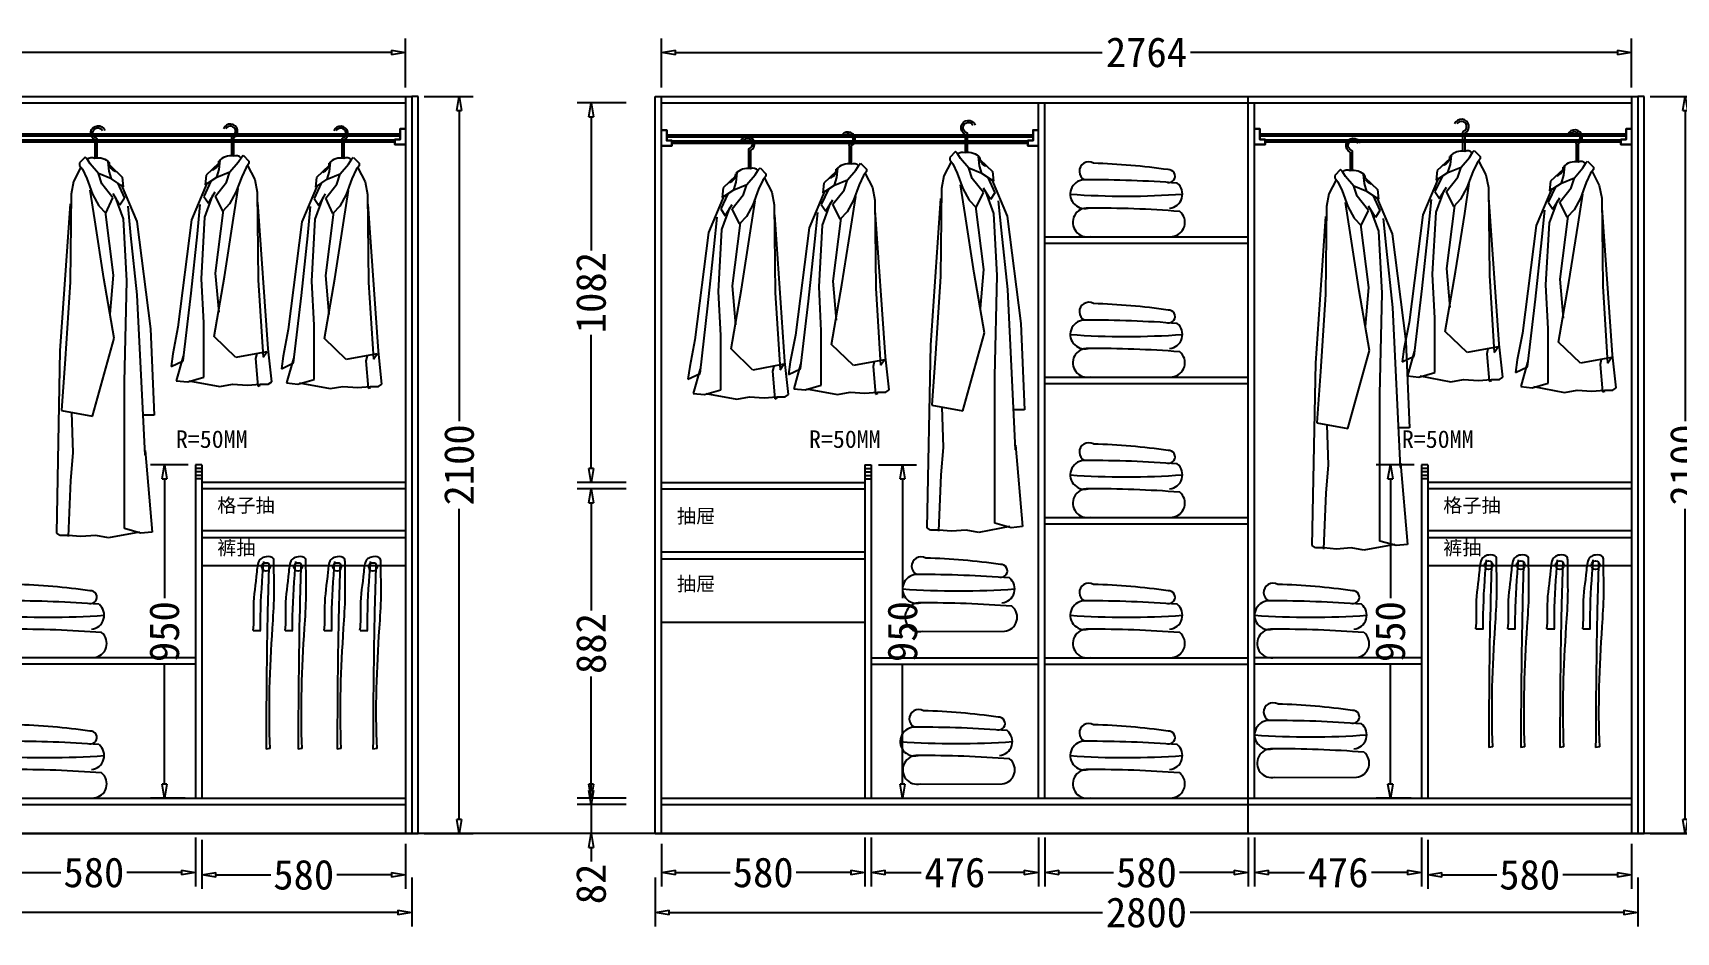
# Model space of a CAD drawing. Header units: millimetres. Extents: x 304407 to 361076, y -1262425 to -1203358.
# Drawn here: x 324807 to 329489, y -1249130 to -1246567 of the extents above; entities that cross this region are included whole.
import ezdxf

# ---------------------------------------------------------------- set-up
doc = ezdxf.new("R2010")
doc.units = ezdxf.units.MM
doc.header["$LTSCALE"] = 20
doc.layers.get('Defpoints').update_dxf_attribs({"color": 250})
for name, color, linetype in [('4', 1, 'Continuous'), ('6', 6, 'Continuous'), ('8', 8, 'Continuous'), ('LAYER10', 11, 'Continuous'), ('LAYER8', 11, 'Continuous'), ('图层3', 4, 'Continuous'), ('墙体', 40, 'Continuous')]:
    doc.layers.add(name, color=color, linetype=linetype)
doc.styles.get("Standard").update_dxf_attribs({"font": 'SimSun.ttf', "height": 85})
doc.styles.add('text', font='SimSun.ttf', dxfattribs={"height": 85})
doc.dimstyles.new('周文晶', dxfattribs={"dimtxt": 70, "dimasz": 40, "dimexe": 40, "dimexo": 30, "dimgap": 10, "dimtad": 0, "dimdec": 0, "dimtxsty": 'Standard', "dimblk": 'CLOSEDBLANK', "dimcen": 200, "dimclrd": 256, "dimclre": 256, "dimadec": 0, "dimazin": 0, "dimtfac": 1, "dimtdec": 0, "dimtmove": 0, "dimatfit": 3, "dimldrblk": 'CLOSEDBLANK', "dimfxl": 100, "dimfxlon": 1, "dimarcsym": 0})

# ---------------------------------------------------------------- blocks, each defined once
blk = doc.blocks.new('_ClosedBlank')
at = {"color": 0, "linetype": 'ByBlock', "lineweight": -2}
for p, q in [((-1, 0.17), (0, 0)), ((-1, 0.17), (-1, -0.17)), ((0, 0), (-1, -0.17))]:
    blk.add_line(p, q, dxfattribs=at)
blk = doc.blocks.new('*D1969')
at = {"lineweight": -2, "transparency": 16777216}
for p, q in [((324690.9, -1248860.2), (324690.9, -1249000.2)), ((325270.9, -1248860.2), (325270.9, -1249000.2)), ((324730.9, -1248960.2), (324886.8, -1248960.2)), ((325230.9, -1248960.2), (325074.9, -1248960.2))]:
    blk.add_line(p, q, dxfattribs=at)
at = {"layer": 'Defpoints', "color": 0, "transparency": 16777216}
for p in [(324690.9, -1246766.6), (325270.9, -1248748.6), (325270.9, -1248960.2)]:
    blk.add_point(p, dxfattribs=at)
at = {"lineweight": -2, "transparency": 16777216, "xscale": 40, "yscale": 40, "zscale": 40, "rotation": 180}
blk.add_blockref('_ClosedBlank', (324690.9, -1248960.2), dxfattribs=at)
at = {"lineweight": -2, "transparency": 16777216, "xscale": 40, "yscale": 40, "zscale": 40}
blk.add_blockref('_ClosedBlank', (325270.9, -1248960.2), dxfattribs=at)
at = {"color": 0, "transparency": 16777216, "insert": (324980.9, -1248960.2), "char_height": 85, "attachment_point": 5}
blk.add_mtext('580', dxfattribs=at)
blk = doc.blocks.new('*D1970')
at = {"lineweight": -2, "transparency": 16777216}
for p, q in [((323104.9, -1246723.2), (323104.9, -1246583.2)), ((325868.9, -1246723.2), (325868.9, -1246583.2)), ((323144.9, -1246623.2), (324361.2, -1246623.2)), ((325828.9, -1246623.2), (324612.6, -1246623.2))]:
    blk.add_line(p, q, dxfattribs=at)
at = {"layer": 'Defpoints', "color": 0, "transparency": 16777216}
for p in [(325868.9, -1246623.2), (323104.9, -1246766.6), (325868.9, -1246766.6)]:
    blk.add_point(p, dxfattribs=at)
at = {"lineweight": -2, "transparency": 16777216, "xscale": 40, "yscale": 40, "zscale": 40, "rotation": 180}
blk.add_blockref('_ClosedBlank', (323104.9, -1246623.2), dxfattribs=at)
at = {"lineweight": -2, "transparency": 16777216, "xscale": 40, "yscale": 40, "zscale": 40}
blk.add_blockref('_ClosedBlank', (325868.9, -1246623.2), dxfattribs=at)
at = {"color": 0, "transparency": 16777216, "insert": (324486.9, -1246623.2), "char_height": 85, "attachment_point": 5}
blk.add_mtext('2764', dxfattribs=at)
blk = doc.blocks.new('*D1971')
at = {"lineweight": -2, "transparency": 16777216}
for p, q in [((323086.9, -1248974.2), (323086.9, -1249114.2)), ((325886.9, -1248974.2), (325886.9, -1249114.2)), ((323126.9, -1249074.2), (324362.1, -1249074.2)), ((325846.9, -1249074.2), (324611.6, -1249074.2))]:
    blk.add_line(p, q, dxfattribs=at)
at = {"layer": 'Defpoints', "color": 0, "transparency": 16777216}
for p in [(323086.9, -1248848.6), (325886.9, -1248848.6), (325886.9, -1249074.2)]:
    blk.add_point(p, dxfattribs=at)
at = {"lineweight": -2, "transparency": 16777216, "xscale": 40, "yscale": 40, "zscale": 40, "rotation": 180}
blk.add_blockref('_ClosedBlank', (323086.9, -1249074.2), dxfattribs=at)
at = {"lineweight": -2, "transparency": 16777216, "xscale": 40, "yscale": 40, "zscale": 40}
blk.add_blockref('_ClosedBlank', (325886.9, -1249074.2), dxfattribs=at)
at = {"color": 0, "transparency": 16777216, "insert": (324486.9, -1249074.2), "char_height": 85, "attachment_point": 5}
blk.add_mtext('2800', dxfattribs=at)
blk = doc.blocks.new('*D1972')
at = {"lineweight": -2, "transparency": 16777216}
for p, q in [((325921.8, -1246748.6), (326061.8, -1246748.6)), ((326021.8, -1246788.6), (326021.8, -1247673.9)), ((326021.8, -1248808.6), (326021.8, -1247923.4)), ((325921.8, -1248848.6), (326061.8, -1248848.6))]:
    blk.add_line(p, q, dxfattribs=at)
at = {"layer": 'Defpoints', "color": 0, "transparency": 16777216}
for p in [(325886.9, -1246748.6), (326021.8, -1246748.6), (325886.9, -1248848.6)]:
    blk.add_point(p, dxfattribs=at)
at = {"lineweight": -2, "transparency": 16777216, "xscale": 40, "yscale": 40, "zscale": 40}
for p, rotation in [((326021.8, -1246748.6), 90), ((326021.8, -1248848.6), 270)]:
    blk.add_blockref('_ClosedBlank', p, dxfattribs=dict(at, rotation=rotation))
at = {"color": 0, "transparency": 16777216, "insert": (326021.8, -1247798.6), "char_height": 85, "attachment_point": 5, "rotation": 90}
blk.add_mtext('2100', dxfattribs=at)
blk = doc.blocks.new('*D1973')
at = {"lineweight": -2, "transparency": 16777216}
for p, q in [((325249.9, -1247798.6), (325141.9, -1247798.6)), ((325181.9, -1247838.6), (325181.9, -1248178.6)), ((325181.9, -1248708.6), (325181.9, -1248368.6)), ((325240.9, -1248748.6), (325141.9, -1248748.6))]:
    blk.add_line(p, q, dxfattribs=at)
at = {"layer": 'Defpoints', "color": 0, "transparency": 16777216}
for p in [(325279.9, -1247798.6), (325181.9, -1248748.6), (325270.9, -1248748.6)]:
    blk.add_point(p, dxfattribs=at)
at = {"lineweight": -2, "transparency": 16777216, "xscale": 40, "yscale": 40, "zscale": 40}
for p, rotation in [((325181.9, -1247798.6), 90), ((325181.9, -1248748.6), 270)]:
    blk.add_blockref('_ClosedBlank', p, dxfattribs=dict(at, rotation=rotation))
at = {"color": 0, "transparency": 16777216, "insert": (325181.9, -1248273.6), "char_height": 85, "attachment_point": 5, "rotation": 90}
blk.add_mtext('950', dxfattribs=at)
blk = doc.blocks.new('*D1974')
at = {"lineweight": -2, "transparency": 16777216}
for p, q in [((325288.9, -1248866.8), (325288.9, -1249006.8)), ((325868.9, -1248878.6), (325868.9, -1249006.8)), ((325328.9, -1248966.8), (325484.8, -1248966.8)), ((325828.9, -1248966.8), (325672.9, -1248966.8))]:
    blk.add_line(p, q, dxfattribs=at)
at = {"layer": 'Defpoints', "color": 0, "transparency": 16777216}
for p in [(325288.9, -1248748.6), (325868.9, -1248848.6), (325868.9, -1248966.8)]:
    blk.add_point(p, dxfattribs=at)
at = {"lineweight": -2, "transparency": 16777216, "xscale": 40, "yscale": 40, "zscale": 40, "rotation": 180}
blk.add_blockref('_ClosedBlank', (325288.9, -1248966.8), dxfattribs=at)
at = {"lineweight": -2, "transparency": 16777216, "xscale": 40, "yscale": 40, "zscale": 40}
blk.add_blockref('_ClosedBlank', (325868.9, -1248966.8), dxfattribs=at)
at = {"color": 0, "transparency": 16777216, "insert": (325578.9, -1248966.8), "char_height": 85, "attachment_point": 5}
blk.add_mtext('580', dxfattribs=at)
blk = doc.blocks.new('*D1982')
at = {"lineweight": -2, "transparency": 16777216}
for p, q in [((326598.1, -1248878.6), (326598.1, -1249000.2)), ((327178.1, -1248860.2), (327178.1, -1249000.2)), ((326638.1, -1248960.2), (326794, -1248960.2)), ((327138.1, -1248960.2), (326982.1, -1248960.2))]:
    blk.add_line(p, q, dxfattribs=at)
at = {"layer": 'Defpoints', "color": 0, "transparency": 16777216}
for p in [(327178.1, -1248748.6), (326598.1, -1248848.6), (327178.1, -1248960.2)]:
    blk.add_point(p, dxfattribs=at)
at = {"lineweight": -2, "transparency": 16777216, "xscale": 40, "yscale": 40, "zscale": 40, "rotation": 180}
blk.add_blockref('_ClosedBlank', (326598.1, -1248960.2), dxfattribs=at)
at = {"lineweight": -2, "transparency": 16777216, "xscale": 40, "yscale": 40, "zscale": 40}
blk.add_blockref('_ClosedBlank', (327178.1, -1248960.2), dxfattribs=at)
at = {"color": 0, "transparency": 16777216, "insert": (326888.1, -1248960.2), "char_height": 85, "attachment_point": 5}
blk.add_mtext('580', dxfattribs=at)
blk = doc.blocks.new('*D1983')
at = {"lineweight": -2, "transparency": 16777216}
for p, q in [((328288.1, -1248860.2), (328288.1, -1249000.2)), ((328764.1, -1248860.2), (328764.1, -1249000.2)), ((328328.1, -1248960.2), (328430.6, -1248960.2)), ((328724.1, -1248960.2), (328621.5, -1248960.2))]:
    blk.add_line(p, q, dxfattribs=at)
at = {"layer": 'Defpoints', "color": 0, "transparency": 16777216}
for p in [(328288.1, -1248366.6), (328764.1, -1248748.6), (328764.1, -1248960.2)]:
    blk.add_point(p, dxfattribs=at)
at = {"lineweight": -2, "transparency": 16777216, "xscale": 40, "yscale": 40, "zscale": 40, "rotation": 180}
blk.add_blockref('_ClosedBlank', (328288.1, -1248960.2), dxfattribs=at)
at = {"lineweight": -2, "transparency": 16777216, "xscale": 40, "yscale": 40, "zscale": 40}
blk.add_blockref('_ClosedBlank', (328764.1, -1248960.2), dxfattribs=at)
at = {"color": 0, "transparency": 16777216, "insert": (328526.1, -1248960.2), "char_height": 85, "attachment_point": 5}
blk.add_mtext('476', dxfattribs=at)
blk = doc.blocks.new('*D1984')
at = {"lineweight": -2, "transparency": 16777216}
for p, q in [((326598.1, -1246723.2), (326598.1, -1246583.2)), ((329362.1, -1246723.2), (329362.1, -1246583.2)), ((326638.1, -1246623.2), (327854.4, -1246623.2)), ((329322.1, -1246623.2), (328105.8, -1246623.2))]:
    blk.add_line(p, q, dxfattribs=at)
at = {"layer": 'Defpoints', "color": 0, "transparency": 16777216}
for p in [(329362.1, -1246623.2), (326598.1, -1246766.6), (329362.1, -1246766.6)]:
    blk.add_point(p, dxfattribs=at)
at = {"lineweight": -2, "transparency": 16777216, "xscale": 40, "yscale": 40, "zscale": 40, "rotation": 180}
blk.add_blockref('_ClosedBlank', (326598.1, -1246623.2), dxfattribs=at)
at = {"lineweight": -2, "transparency": 16777216, "xscale": 40, "yscale": 40, "zscale": 40}
blk.add_blockref('_ClosedBlank', (329362.1, -1246623.2), dxfattribs=at)
at = {"color": 0, "transparency": 16777216, "insert": (327980.1, -1246623.2), "char_height": 85, "attachment_point": 5}
blk.add_mtext('2764', dxfattribs=at)
blk = doc.blocks.new('*D1985')
at = {"lineweight": -2, "transparency": 16777216}
for p, q in [((326580.1, -1248974.2), (326580.1, -1249114.2)), ((329380.1, -1248974.2), (329380.1, -1249114.2)), ((326620.1, -1249074.2), (327855.3, -1249074.2)), ((329340.1, -1249074.2), (328104.8, -1249074.2))]:
    blk.add_line(p, q, dxfattribs=at)
at = {"layer": 'Defpoints', "color": 0, "transparency": 16777216}
for p in [(326580.1, -1248848.6), (329380.1, -1248848.6), (329380.1, -1249074.2)]:
    blk.add_point(p, dxfattribs=at)
at = {"lineweight": -2, "transparency": 16777216, "xscale": 40, "yscale": 40, "zscale": 40, "rotation": 180}
blk.add_blockref('_ClosedBlank', (326580.1, -1249074.2), dxfattribs=at)
at = {"lineweight": -2, "transparency": 16777216, "xscale": 40, "yscale": 40, "zscale": 40}
blk.add_blockref('_ClosedBlank', (329380.1, -1249074.2), dxfattribs=at)
at = {"color": 0, "transparency": 16777216, "insert": (327980.1, -1249074.2), "char_height": 85, "attachment_point": 5}
blk.add_mtext('2800', dxfattribs=at)
blk = doc.blocks.new('*D1986')
at = {"lineweight": -2, "transparency": 16777216}
for p, q in [((329414.9, -1246748.6), (329554.9, -1246748.6)), ((329514.9, -1246788.6), (329514.9, -1247673.9)), ((329514.9, -1248808.6), (329514.9, -1247923.4)), ((329414.9, -1248848.6), (329554.9, -1248848.6))]:
    blk.add_line(p, q, dxfattribs=at)
at = {"layer": 'Defpoints', "color": 0, "transparency": 16777216}
for p in [(329380.1, -1246748.6), (329514.9, -1246748.6), (329380.1, -1248848.6)]:
    blk.add_point(p, dxfattribs=at)
at = {"lineweight": -2, "transparency": 16777216, "xscale": 40, "yscale": 40, "zscale": 40}
for p, rotation in [((329514.9, -1246748.6), 90), ((329514.9, -1248848.6), 270)]:
    blk.add_blockref('_ClosedBlank', p, dxfattribs=dict(at, rotation=rotation))
at = {"color": 0, "transparency": 16777216, "insert": (329514.9, -1247798.6), "char_height": 85, "attachment_point": 5, "rotation": 90}
blk.add_mtext('2100', dxfattribs=at)
blk = doc.blocks.new('*D1987')
at = {"lineweight": -2, "transparency": 16777216}
for p, q in [((328743.1, -1247798.6), (328635.1, -1247798.6)), ((328675.1, -1247838.6), (328675.1, -1248178.6)), ((328675.1, -1248708.6), (328675.1, -1248368.6)), ((328734.1, -1248748.6), (328635.1, -1248748.6))]:
    blk.add_line(p, q, dxfattribs=at)
at = {"layer": 'Defpoints', "color": 0, "transparency": 16777216}
for p in [(328773.1, -1247798.6), (328675.1, -1248748.6), (328764.1, -1248748.6)]:
    blk.add_point(p, dxfattribs=at)
at = {"lineweight": -2, "transparency": 16777216, "xscale": 40, "yscale": 40, "zscale": 40}
for p, rotation in [((328675.1, -1247798.6), 90), ((328675.1, -1248748.6), 270)]:
    blk.add_blockref('_ClosedBlank', p, dxfattribs=dict(at, rotation=rotation))
at = {"color": 0, "transparency": 16777216, "insert": (328675.1, -1248273.6), "char_height": 85, "attachment_point": 5, "rotation": 90}
blk.add_mtext('950', dxfattribs=at)
blk = doc.blocks.new('*D1988')
at = {"lineweight": -2, "transparency": 16777216}
for p, q in [((328782.1, -1248866.8), (328782.1, -1249006.8)), ((329362.1, -1248878.6), (329362.1, -1249006.8)), ((328822.1, -1248966.8), (328978, -1248966.8)), ((329322.1, -1248966.8), (329166.1, -1248966.8))]:
    blk.add_line(p, q, dxfattribs=at)
at = {"layer": 'Defpoints', "color": 0, "transparency": 16777216}
for p in [(328782.1, -1248748.6), (329362.1, -1248848.6), (329362.1, -1248966.8)]:
    blk.add_point(p, dxfattribs=at)
at = {"lineweight": -2, "transparency": 16777216, "xscale": 40, "yscale": 40, "zscale": 40, "rotation": 180}
blk.add_blockref('_ClosedBlank', (328782.1, -1248966.8), dxfattribs=at)
at = {"lineweight": -2, "transparency": 16777216, "xscale": 40, "yscale": 40, "zscale": 40}
blk.add_blockref('_ClosedBlank', (329362.1, -1248966.8), dxfattribs=at)
at = {"color": 0, "transparency": 16777216, "insert": (329072.1, -1248966.8), "char_height": 85, "attachment_point": 5}
blk.add_mtext('580', dxfattribs=at)
blk = doc.blocks.new('*D1989')
at = {"lineweight": -2, "transparency": 16777216}
for p, q in [((326397.8, -1248726.6), (326397.8, -1248686.6)), ((326497.8, -1248766.6), (326357.8, -1248766.6)), ((326397.8, -1248766.6), (326397.8, -1248848.6)), ((326497.8, -1248848.6), (326357.8, -1248848.6)), ((326397.8, -1248888.6), (326397.8, -1248928.6))]:
    blk.add_line(p, q, dxfattribs=at)
at = {"layer": 'Defpoints', "color": 0, "transparency": 16777216}
for p in [(326397.8, -1248766.6), (326598.1, -1248766.6), (326580.1, -1248848.6)]:
    blk.add_point(p, dxfattribs=at)
at = {"lineweight": -2, "transparency": 16777216, "xscale": 40, "yscale": 40, "zscale": 40}
for p, rotation in [((326397.8, -1248766.6), 270), ((326397.8, -1248848.6), 90)]:
    blk.add_blockref('_ClosedBlank', p, dxfattribs=dict(at, rotation=rotation))
at = {"color": 0, "transparency": 16777216, "insert": (326397.8, -1248992.7), "char_height": 85, "attachment_point": 5, "rotation": 90}
blk.add_mtext('82', dxfattribs=at)
blk = doc.blocks.new('*D1990')
at = {"lineweight": -2, "transparency": 16777216}
for p, q in [((326497.8, -1247866.6), (326357.8, -1247866.6)), ((326397.8, -1247906.6), (326397.8, -1248213.3)), ((326397.8, -1248708.6), (326397.8, -1248401.9)), ((326497.8, -1248748.6), (326357.8, -1248748.6))]:
    blk.add_line(p, q, dxfattribs=at)
at = {"layer": 'Defpoints', "color": 0, "transparency": 16777216}
for p in [(326397.8, -1247866.6), (326598.1, -1247866.6), (326598.1, -1248748.6)]:
    blk.add_point(p, dxfattribs=at)
at = {"lineweight": -2, "transparency": 16777216, "xscale": 40, "yscale": 40, "zscale": 40}
for p, rotation in [((326397.8, -1247866.6), 90), ((326397.8, -1248748.6), 270)]:
    blk.add_blockref('_ClosedBlank', p, dxfattribs=dict(at, rotation=rotation))
at = {"color": 0, "transparency": 16777216, "insert": (326397.8, -1248307.6), "char_height": 85, "attachment_point": 5, "rotation": 90}
blk.add_mtext('882', dxfattribs=at)
blk = doc.blocks.new('*D1991')
at = {"lineweight": -2, "transparency": 16777216}
for p, q in [((326497.8, -1246766.6), (326357.8, -1246766.6)), ((326397.8, -1246806.6), (326397.8, -1247187.3)), ((326397.8, -1247808.6), (326397.8, -1247427.9)), ((326497.8, -1247848.6), (326357.8, -1247848.6))]:
    blk.add_line(p, q, dxfattribs=at)
at = {"layer": 'Defpoints', "color": 0, "transparency": 16777216}
for p in [(326397.8, -1246766.6), (326598.1, -1246766.6), (326598.1, -1247848.6)]:
    blk.add_point(p, dxfattribs=at)
at = {"lineweight": -2, "transparency": 16777216, "xscale": 40, "yscale": 40, "zscale": 40}
for p, rotation in [((326397.8, -1246766.6), 90), ((326397.8, -1247848.6), 270)]:
    blk.add_blockref('_ClosedBlank', p, dxfattribs=dict(at, rotation=rotation))
at = {"color": 0, "transparency": 16777216, "insert": (326397.8, -1247307.6), "char_height": 85, "attachment_point": 5, "rotation": 90}
blk.add_mtext('1082', dxfattribs=at)
blk = doc.blocks.new('*D1992')
at = {"lineweight": -2, "transparency": 16777216}
for p, q in [((327196.1, -1248860.2), (327196.1, -1249000.2)), ((327672.1, -1248860.2), (327672.1, -1249000.2)), ((327236.1, -1248960.2), (327338.6, -1248960.2)), ((327632.1, -1248960.2), (327529.5, -1248960.2))]:
    blk.add_line(p, q, dxfattribs=at)
at = {"layer": 'Defpoints', "color": 0, "transparency": 16777216}
for p in [(327196.1, -1248748.6), (327672.1, -1248748.6), (327672.1, -1248960.2)]:
    blk.add_point(p, dxfattribs=at)
at = {"lineweight": -2, "transparency": 16777216, "xscale": 40, "yscale": 40, "zscale": 40, "rotation": 180}
blk.add_blockref('_ClosedBlank', (327196.1, -1248960.2), dxfattribs=at)
at = {"lineweight": -2, "transparency": 16777216, "xscale": 40, "yscale": 40, "zscale": 40}
blk.add_blockref('_ClosedBlank', (327672.1, -1248960.2), dxfattribs=at)
at = {"color": 0, "transparency": 16777216, "insert": (327434.1, -1248960.2), "char_height": 85, "attachment_point": 5}
blk.add_mtext('476', dxfattribs=at)
blk = doc.blocks.new('*D1993')
at = {"lineweight": -2, "transparency": 16777216}
for p, q in [((327217.1, -1247798.6), (327325.1, -1247798.6)), ((327285.1, -1247838.6), (327285.1, -1248178.6)), ((327285.1, -1248708.6), (327285.1, -1248368.6)), ((327226.1, -1248748.6), (327325.1, -1248748.6))]:
    blk.add_line(p, q, dxfattribs=at)
at = {"layer": 'Defpoints', "color": 0, "transparency": 16777216}
for p in [(327187.1, -1247798.6), (327196.1, -1248748.6), (327285.1, -1248748.6)]:
    blk.add_point(p, dxfattribs=at)
at = {"lineweight": -2, "transparency": 16777216, "xscale": 40, "yscale": 40, "zscale": 40}
for p, rotation in [((327285.1, -1247798.6), 90), ((327285.1, -1248748.6), 270)]:
    blk.add_blockref('_ClosedBlank', p, dxfattribs=dict(at, rotation=rotation))
at = {"color": 0, "transparency": 16777216, "insert": (327285.1, -1248273.6), "char_height": 85, "attachment_point": 5, "rotation": 90}
blk.add_mtext('950', dxfattribs=at)
blk = doc.blocks.new('*D1994')
at = {"lineweight": -2, "transparency": 16777216}
for p, q in [((327690.1, -1248860.2), (327690.1, -1249000.2)), ((328270.1, -1248860.2), (328270.1, -1249000.2)), ((327730.1, -1248960.2), (327886, -1248960.2)), ((328230.1, -1248960.2), (328074.1, -1248960.2))]:
    blk.add_line(p, q, dxfattribs=at)
at = {"layer": 'Defpoints', "color": 0, "transparency": 16777216}
for p in [(327690.1, -1248748.6), (328270.1, -1248748.6), (328270.1, -1248960.2)]:
    blk.add_point(p, dxfattribs=at)
at = {"lineweight": -2, "transparency": 16777216, "xscale": 40, "yscale": 40, "zscale": 40, "rotation": 180}
blk.add_blockref('_ClosedBlank', (327690.1, -1248960.2), dxfattribs=at)
at = {"lineweight": -2, "transparency": 16777216, "xscale": 40, "yscale": 40, "zscale": 40}
blk.add_blockref('_ClosedBlank', (328270.1, -1248960.2), dxfattribs=at)
at = {"color": 0, "transparency": 16777216, "insert": (327980.1, -1248960.2), "char_height": 85, "attachment_point": 5}
blk.add_mtext('580', dxfattribs=at)
blk = doc.blocks.new('A$C1C5764E0')
at = {"layer": '8'}
for p, q in [((172.3, 708.4), (172.3, 657.4)), ((178.3, 708.4), (178.3, 657.4)), ((201.2, 654.6), (205.3, 658.7)), ((205.3, 658.7), (222, 642.1)), ((135.3, 635.3), (99.9, 601.9)), ((130.4, 596.4), (137.4, 618.5)), ((130.4, 596.4), (167.9, 611.6)), ((137.4, 618.5), (140.1, 644.9)), ((158.2, 582.5), (167.9, 611.6)), ((167.9, 611.6), (191.5, 639.3)), ((191.5, 639.3), (201.2, 654.6)), ((213.6, 624.1), (201.2, 597.8)), ((222, 635.2), (213.6, 624.1)), ((217.8, 629.6), (238.6, 589.4)), ((222, 642.1), (222, 635.2)), ((103, 580.9), (58.4, 475.1)), ((113.7, 585.2), (93.2, 541.7)), ((99.9, 601.9), (97.1, 574.2)), ((97.1, 574.2), (130.4, 596.4)), ((126.3, 542.3), (158.2, 582.5)), ((178.3, 479.5), (191.3, 564.6)), ((201.2, 597.8), (184.5, 553.4)), ((238.6, 589.4), (245.5, 553.4)), ((75, 435), (83.4, 518.8)), ((93.2, 541.7), (106.3, 522.1)), ((96.5, 482.8), (119.4, 544.9)), ((106.3, 522.1), (125.9, 554.7)), ((147.1, 499.3), (126.3, 542.3)), ((166.5, 520.1), (147.1, 499.3)), ((184.5, 553.4), (166.5, 520.1)), ((245.5, 553.4), (248.3, 302.5)), ((276.4, 106.8), (247, 525.3)), ((58.4, 475.1), (19.5, 168.8)), ((86.6, 306.3), (96.5, 482.8)), ((148.8, 502.4), (125.9, 322.6)), ((152.1, 312.8), (178.3, 479.5)), ((57, 265.8), (75, 435)), ((93.2, 180.9), (86.6, 306.3)), ((122.6, 142.8), (152.1, 312.8)), ((125.9, 322.6), (135.7, 211.4)), ((248.3, 302.5), (262.2, 83.5)), ((34.3, 73.1), (57, 265.8)), ((19.5, 168.8), (4.8, 92.7)), ((93.2, 26.2), (93.2, 180.9)), ((184.8, 82.8), (122.6, 142.8)), ((273.1, 99.1), (184.8, 82.8)), ((244.2, 93.8), (240.9, 79.6)), ((262.2, 83.5), (273.1, 99.1)), ((286.7, 13.1), (276.4, 106.8)), ((4.8, 92.7), (0, 56.7)), ((0, 56.7), (34.3, 73.1)), ((34.3, 86.2), (14.7, 16.3)), ((240.9, 79.6), (247.4, 1.1)), ((14.7, 16.3), (47.4, 13.1)), ((47.4, 13.1), (93.2, 26.2)), ((50.7, 16.3), (139, 0)), ((139, 0), (175, 6.5)), ((175, 6.5), (217.5, 3.3)), ((217.5, 3.3), (253.5, 6.5)), ((247.4, 1.1), (254, 3.3)), ((253.5, 6.5), (276.9, 6.5)), ((276.9, 6.5), (286.7, 13.1))]:
    blk.add_line(p, q, dxfattribs=at)
for centre, radius, start, end in [((168.9, 727.1), 20.9, 296.6338, 159.5285), ((168.9, 727.1), 14.9, 296.6338, 150.6175), ((175.9, 709.9), 3.91, 94.6712, 201.9626), ((168.9, 613.1), 43.9, 77.6993, 138.5966), ((186.2, 639.8), 18, 42.48, 116.3392), ((110.9, 641.2), 25.1, 286.2636, 2.0248)]:
    blk.add_arc(centre, radius, start, end, dxfattribs=at)
blk = doc.blocks.new('A$C4F477F88')
at = {"layer": 'LAYER10'}
blk.add_blockref('A$C1C5764E0', (0, 0), dxfattribs=at)
blk = doc.blocks.new('A$C5E603B19')
at = {"layer": 'LAYER8'}
blk.add_blockref('A$C4F477F88', (0, 0), dxfattribs=at)
blk = doc.blocks.new('A$C1B0A679D')
at = {"layer": '图层3'}
blk.add_blockref('A$C5E603B19', (0, 0), dxfattribs=at)
blk = doc.blocks.new('A$C52EB379C')
at = {"layer": '8'}
for p, q in [((163.3, 1134.6), (163.3, 1083.5)), ((169.3, 1134.6), (169.3, 1083.5)), ((182.5, 1065.5), (192.3, 1080.7)), ((192.3, 1080.7), (196.4, 1084.9)), ((196.4, 1084.9), (213.1, 1068.3)), ((126.4, 1061.5), (91, 1028.1)), ((121.5, 1022.5), (128.4, 1044.7)), ((121.5, 1022.5), (159, 1037.8)), ((128.4, 1044.7), (131.2, 1071)), ((149.3, 1008.7), (159, 1037.8)), ((159, 1037.8), (182.5, 1065.5)), ((204.7, 1050.2), (192.3, 1023.9)), ((213.1, 1061.3), (204.7, 1050.2)), ((208.9, 1055.8), (229.7, 1015.6)), ((213.1, 1068.3), (213.1, 1061.3)), ((94.1, 1007.1), (49.5, 901.3)), ((104.8, 1011.4), (84.3, 967.8)), ((91, 1028.1), (88.2, 1000.3)), ((88.2, 1000.3), (121.5, 1022.5)), ((117.4, 968.5), (149.3, 1008.7)), ((169.3, 905.7), (182.4, 990.7)), ((192.3, 1023.9), (175.6, 979.5)), ((229.7, 1015.6), (236.6, 979.5)), ((66.1, 861.1), (74.5, 944.9)), ((84.3, 967.8), (97.4, 948.2)), ((87.6, 909), (110.5, 971.1)), ((97.4, 948.2), (117, 980.9)), ((138.2, 925.5), (117.4, 968.5)), ((157.6, 946.3), (138.2, 925.5)), ((175.6, 979.5), (157.6, 946.3)), ((236.6, 979.5), (239.4, 728.7)), ((267.5, 533), (238.1, 951.5)), ((49.5, 901.3), (10.6, 595)), ((77.7, 732.4), (87.6, 909)), ((139.9, 928.6), (117, 748.8)), ((143.2, 738.9), (169.3, 905.7)), ((48.1, 692), (66.1, 861.1)), ((84.3, 444.7), (77.7, 732.4)), ((113.7, 568.9), (143.2, 738.9)), ((117, 748.8), (126.8, 637.6)), ((239.4, 728.7), (253.3, 509.7)), ((25.4, 235.4), (48.1, 692)), ((10.6, 595), (0, 349)), ((175.9, 346.6), (113.7, 568.9)), ((277.8, 13.1), (267.5, 533)), ((253.3, 509.7), (264.2, 362.9)), ((84.3, 26.2), (84.3, 444.7)), ((0, 349), (31, 349)), ((264.2, 362.9), (175.9, 346.6)), ((235.3, 357.6), (232, 242)), ((25.4, 248.5), (5.8, 16.3)), ((232, 242), (238.5, 163.5)), ((238.5, 163.5), (245.1, 3.3)), ((5.8, 16.3), (38.5, 13.1)), ((38.5, 13.1), (84.3, 26.2)), ((41.7, 16.3), (130.1, 0)), ((130.1, 0), (166.1, 6.5)), ((166.1, 6.5), (208.6, 3.3)), ((208.6, 3.3), (244.6, 6.5)), ((244.6, 6.5), (268, 6.5)), ((268, 6.5), (277.8, 13.1))]:
    blk.add_line(p, q, dxfattribs=at)
for centre, radius, start, end in [((160, 1153.2), 20.9, 296.6338, 159.5285), ((160, 1153.2), 14.9, 296.6338, 150.6175), ((167, 1136), 3.91, 94.6712, 201.9626), ((160, 1039.2), 43.9, 77.6993, 138.5966), ((177.3, 1066), 18, 42.48, 116.3392), ((102, 1067.4), 25.1, 286.2636, 2.0248)]:
    blk.add_arc(centre, radius, start, end, dxfattribs=at)
blk = doc.blocks.new('A$C05785CA5')
at = {"layer": 'LAYER10'}
blk.add_blockref('A$C52EB379C', (0, 0), dxfattribs=at)
blk = doc.blocks.new('A$C100967EE')
at = {"layer": 'LAYER10'}
blk.add_blockref('A$C05785CA5', (0, 0), dxfattribs=at)
blk = doc.blocks.new('A$C65D30603')
at = {"layer": 'LAYER8'}
blk.add_blockref('A$C100967EE', (0, 0), dxfattribs=at)
blk = doc.blocks.new('A$C50CE712E')
at = {"layer": '图层3'}
blk.add_blockref('A$C65D30603', (0, 0), dxfattribs=at)
blk = doc.blocks.new('A$C11F00F61')
at = {"color": 8}
blk.add_line((48.2, 0), (290.3, 1.2), dxfattribs=at)
at = {"layer": '墙体', "color": 8}
for centre, radius, start, end in [((52.6, 186.6), 26.7, 59.8021, 244.0801), ((9.8, -1698.7), 1909.1, 81.8981, 88.3112), ((280.3, 173), 18.4, 260.1551, 94.4157), ((41, 121.6), 41, 86.0834, 284.0988), ((53.8, -3125.6), 3288.1, 85.6244, 90.1755), ((279.7, 121.7), 40, 274.9406, 51.3165), ((159.2, 2329.1), 2213.2, 265.8756, 274.159), ((48.2, 41), 41, 86.0834, 284.0988), ((61, -3206.2), 3288.1, 85.6244, 90.1755), ((286.9, 41.1), 40, 274.9406, 51.3165)]:
    blk.add_arc(centre, radius, start, end, dxfattribs=at)
blk = doc.blocks.new('A$C3B9601DC')
at = {"layer": '4', "color": 8}
blk.add_line((62, 1.5), (47.4, 0), dxfattribs=at)
for points, knots in [([(62, 1.5), (55.4, 144.3), (62.8, 324.3), (78.7, 548.8), (75.2, 622.1), (75.7, 684.6), (46.8, 686.9), (17.9, 676.1), (12.7, 599.8), (-1.5, 524.3), (4.4, 450.4), (0, 421.8)], [0, 0, 0, 0, 428.516837, 544.203019, 664.137455, 677.621305, 701.749401, 722.125787, 770.743064, 895.133582, 980.731534, 980.731534, 980.731534, 980.731534]), ([(37.8, 667.5), (32.8, 603.2), (26.4, 521.3), (26.8, 439.3), (26.9, 421.8)], [0, 0, 0, 0, 193.394932, 246.046188, 246.046188, 246.046188, 246.046188])]:
    blk.add_open_spline(points, degree=3, knots=knots, dxfattribs=at)
blk.add_spline([(57.6, 658.7), (53.2, 497.8), (47.4, 0)], degree=3, dxfattribs=at)
blk.add_open_spline([(1.4, 421.8), (10.7, 421.8), (19.9, 421.8), (29.2, 421.8)], degree=3, dxfattribs=at)
at = {"layer": '6', "color": 8}
blk.add_circle((47.2, 648.9), 15, dxfattribs=at)
blk = doc.blocks.new('edr334343')
at = {"layer": '6', "color": 8, "xscale": 0.7999999999301508, "yscale": 0.7999999999301508, "zscale": 0.7999999999301508}
for p in [(311012.9, -1202094.7), (311104.2, -1202094.7), (311215.5, -1202094.7), (311317.6, -1202094.7)]:
    blk.add_blockref('A$C3B9601DC', p, dxfattribs=at)

msp = doc.modelspace()

# ---------------------------------------------------------------- linework, layer by layer
for p, q in [((323086.9, -1246748.6), (325886.9, -1246748.6)), ((323104.9, -1246766.6), (325868.9, -1246766.6)), ((325868.9, -1246748.6), (325868.9, -1248848.6)), ((325886.9, -1246748.6), (325886.9, -1248848.6)), ((325904.9, -1246748.6), (325886.9, -1246748.6)), ((325904.9, -1248848.6), (325904.9, -1246748.6)), ((326580.1, -1248848.6), (326580.1, -1246748.6)), ((326580.1, -1246748.6), (329380.1, -1246748.6)), ((326598.1, -1248848.6), (326598.1, -1246748.6)), ((326598.1, -1246766.6), (329362.1, -1246766.6)), ((327672.1, -1248748.6), (327672.1, -1246766.6)), ((327690.1, -1248748.6), (327690.1, -1246766.6)), ((328270.1, -1248848.6), (328270.1, -1246748.6)), ((328288.1, -1248748.6), (328288.1, -1246766.6)), ((329362.1, -1246748.6), (329362.1, -1248848.6)), ((329380.1, -1246748.6), (329380.1, -1248848.6)), ((329398.1, -1246748.6), (329380.1, -1246748.6)), ((329398.1, -1248848.6), (329398.1, -1246748.6)), ((327690.1, -1247148.6), (328270.1, -1247148.6)), ((327690.1, -1247166.6), (328270.1, -1247166.6)), ((327690.1, -1247548.6), (328270.1, -1247548.6)), ((327690.1, -1247566.6), (328270.1, -1247566.6)), ((325270.9, -1247798.6), (325270.9, -1248748.6)), ((325288.9, -1247798.6), (325270.9, -1247798.6)), ((325288.9, -1247798.6), (325288.9, -1248748.6)), ((327178.1, -1247798.6), (327178.1, -1248748.6)), ((327178.1, -1247798.6), (327196.1, -1247798.6)), ((327196.1, -1247798.6), (327196.1, -1248748.6)), ((328764.1, -1247798.6), (328764.1, -1248748.6)), ((328782.1, -1247798.6), (328764.1, -1247798.6)), ((328782.1, -1247798.6), (328782.1, -1248748.6)), ((325288.9, -1247808.6), (325270.9, -1247808.6)), ((325288.9, -1247818.6), (325270.9, -1247818.6)), ((325288.9, -1247828.6), (325270.9, -1247828.6)), ((325288.9, -1247838.6), (325270.9, -1247838.6)), ((325868.9, -1247848.6), (325288.9, -1247848.6)), ((326598.1, -1247848.6), (327178.1, -1247848.6)), ((327178.1, -1247808.6), (327196.1, -1247808.6)), ((327178.1, -1247818.6), (327196.1, -1247818.6)), ((327178.1, -1247828.6), (327196.1, -1247828.6)), ((327178.1, -1247838.6), (327196.1, -1247838.6)), ((328782.1, -1247808.6), (328764.1, -1247808.6)), ((328782.1, -1247818.6), (328764.1, -1247818.6)), ((328782.1, -1247828.6), (328764.1, -1247828.6)), ((328782.1, -1247838.6), (328764.1, -1247838.6)), ((329362.1, -1247848.6), (328782.1, -1247848.6)), ((325868.9, -1247866.6), (325288.9, -1247866.6)), ((326598.1, -1247866.6), (327178.1, -1247866.6)), ((329362.1, -1247866.6), (328782.1, -1247866.6)), ((325868.9, -1247986.6), (325288.9, -1247986.6)), ((327690.1, -1247948.6), (328270.1, -1247948.6)), ((327690.1, -1247966.6), (328270.1, -1247966.6)), ((329362.1, -1247986.6), (328782.1, -1247986.6)), ((325868.9, -1248006.6), (325288.9, -1248006.6)), ((329362.1, -1248006.6), (328782.1, -1248006.6)), ((325868.9, -1248086.6), (325288.9, -1248086.6)), ((326598.1, -1248046.6), (327178.1, -1248046.6)), ((326598.1, -1248066.6), (327178.1, -1248066.6)), ((329362.1, -1248086.6), (328782.1, -1248086.6)), ((326598.1, -1248246.6), (327178.1, -1248246.6)), ((325270.9, -1248348.6), (324690.9, -1248348.6)), ((325270.9, -1248366.6), (324690.9, -1248366.6)), ((327196.1, -1248348.6), (327672.1, -1248348.6)), ((327196.1, -1248366.6), (327672.1, -1248366.6)), ((327690.1, -1248348.6), (328270.1, -1248348.6)), ((327690.1, -1248366.6), (328270.1, -1248366.6)), ((328764.1, -1248348.6), (328288.1, -1248348.6)), ((328764.1, -1248366.6), (328288.1, -1248366.6)), ((323104.9, -1248748.6), (325868.9, -1248748.6)), ((323104.9, -1248766.6), (325868.9, -1248766.6)), ((326598.1, -1248748.6), (329362.1, -1248748.6)), ((326598.1, -1248766.6), (329362.1, -1248766.6)), ((323086.9, -1248848.6), (325886.9, -1248848.6)), ((325886.9, -1248848.6), (325904.9, -1248848.6)), ((326580.1, -1248848.6), (329380.1, -1248848.6)), ((329380.1, -1248848.6), (329398.1, -1248848.6))]:
    msp.add_line(p, q)
at = {"color": 8}
msp.add_line((361075.9, -1248848.6), (304407.4, -1248848.6), dxfattribs=at)
msp.add_line((361075.9, -1248848.6), (304407.4, -1248848.6), dxfattribs=at)
msp.add_line((361075.9, -1248848.6), (304407.4, -1248848.6), dxfattribs=at)
at = {"lineweight": 30}
for points in [[(325853.9, -1246855.9), (324705.9, -1246855.9)], [(325853.9, -1246860.5), (324705.9, -1246860.5)], [(325868.9, -1246840.9), (325853.9, -1246840.9), (325853.9, -1246870.9), (325838.9, -1246870.9), (325838.9, -1246885.9), (325868.9, -1246885.9)], [(326598.1, -1246844.3), (326613.1, -1246844.3), (326613.1, -1246874.3), (326628.1, -1246874.3), (326628.1, -1246889.3), (326598.1, -1246889.3)], [(327657.1, -1246859.3), (326613.1, -1246859.3)], [(327657.1, -1246863.9), (326613.1, -1246863.9)], [(327672.1, -1246844.3), (327657.1, -1246844.3), (327657.1, -1246874.3), (327642.1, -1246874.3), (327642.1, -1246889.3), (327672.1, -1246889.3)], [(328288.1, -1246840.9), (328303.1, -1246840.9), (328303.1, -1246870.9), (328318.1, -1246870.9), (328318.1, -1246885.9), (328288.1, -1246885.9)], [(329347.1, -1246855.9), (328303.1, -1246855.9)], [(329347.1, -1246860.5), (328303.1, -1246860.5)], [(329362.1, -1246840.9), (329347.1, -1246840.9), (329347.1, -1246870.9), (329332.1, -1246870.9), (329332.1, -1246885.9), (329362.1, -1246885.9)], [(325838.9, -1246873), (324720.9, -1246873)], [(325838.9, -1246878.4), (324720.9, -1246878.4)], [(327642.1, -1246876.4), (326628.1, -1246876.4)], [(327642.1, -1246881.8), (326628.1, -1246881.8)], [(329332.1, -1246873), (328318.1, -1246873)], [(329332.1, -1246878.4), (328318.1, -1246878.4)]]:
    msp.add_lwpolyline(points, dxfattribs=at)

# ---------------------------------------------------------------- block references
at = {"xscale": -1}
for p in [(327632.8, -1247990.8), (325152.8, -1248006.3), (328729.8, -1248041.8)]:
    msp.add_blockref('A$C50CE712E', p, dxfattribs=at)
for name, p in [('A$C1B0A679D', (328708.8, -1247561.5)), ('A$C1B0A679D', (325200.9, -1247575.1)), ('A$C1B0A679D', (325515.2, -1247581.2)), ('A$C1B0A679D', (326673.8, -1247611)), ('A$C1B0A679D', (326960.5, -1247597.9)), ('A$C1B0A679D', (329031.9, -1247591.8)), ('A$C11F00F61', (327763, -1247148.6)), ('A$C11F00F61', (327763, -1247548.6)), ('A$C11F00F61', (327763, -1247948.6)), ('edr334343', (14420.7, -46513.6)), ('A$C11F00F61', (327285.1, -1248273.6)), ('edr334343', (17904.5, -46508.8)), ('A$C11F00F61', (324690.9, -1248348.6)), ('A$C11F00F61', (327763, -1248348.6)), ('A$C11F00F61', (328288.1, -1248348.6)), ('A$C11F00F61', (327278.4, -1248708.6)), ('A$C11F00F61', (328288.1, -1248689.5)), ('A$C11F00F61', (324690.9, -1248748.6)), ('A$C11F00F61', (327763, -1248748.6))]:
    msp.add_blockref(name, p)

# ---------------------------------------------------------------- texts
at = {"attachment_point": 1, "style": 'text'}
for s, insert, char_height, width in [('R=50MM', (325214.7, -1247700.1), 50, 419.038), ('R=50MM', (327018.6, -1247700.1), 50, 419.038), ('R=50MM', (328707.9, -1247700.1), 50, 419.038), ('格子抽', (325332.5, -1247893.7), 40, 305.609), ('格子抽', (328825.7, -1247893.7), 40, 305.609), ('抽屉', (326642.4, -1247924.3), 40, 305.609), ('裤抽', (325332.5, -1248015), 40, 305.609), ('裤抽', (328825.7, -1248015), 40, 305.609), ('抽屉', (326642.4, -1248117.6), 40, 305.609)]:
    msp.add_mtext(s, dxfattribs=dict(at, insert=insert, char_height=char_height, width=width))

# ---------------------------------------------------------------- dimensions: what is measured, and where the dimension line sits
for base, p1, p2, picture, middle in [((325868.9, -1246623.2), (323104.9, -1246766.6), (325868.9, -1246766.6), '*D1970', (324486.9, -1246623.2)), ((329362.1, -1246623.2), (326598.1, -1246766.6), (329362.1, -1246766.6), '*D1984', (327980.1, -1246623.2)), ((325270.9, -1248960.2), (324690.9, -1246766.6), (325270.9, -1248748.6), '*D1969', (324980.9, -1248960.2)), ((328764.1, -1248960.2), (328288.1, -1248366.6), (328764.1, -1248748.6), '*D1983', (328526.1, -1248960.2)), ((325868.9, -1248966.8), (325288.9, -1248748.6), (325868.9, -1248848.6), '*D1974', (325578.9, -1248966.8)), ((327178.1, -1248960.2), (326598.1, -1248848.6), (327178.1, -1248748.6), '*D1982', (326888.1, -1248960.2)), ((327672.1, -1248960.2), (327196.1, -1248748.6), (327672.1, -1248748.6), '*D1992', (327434.1, -1248960.2)), ((328270.1, -1248960.2), (327690.1, -1248748.6), (328270.1, -1248748.6), '*D1994', (327980.1, -1248960.2)), ((329362.1, -1248966.8), (328782.1, -1248748.6), (329362.1, -1248848.6), '*D1988', (329072.1, -1248966.8)), ((325886.9, -1249074.2), (323086.9, -1248848.6), (325886.9, -1248848.6), '*D1971', (324486.9, -1249074.2)), ((329380.1, -1249074.2), (326580.1, -1248848.6), (329380.1, -1248848.6), '*D1985', (327980.1, -1249074.2))]:
    dim = msp.add_linear_dim(base=base, p1=p1, p2=p2, dimstyle='周文晶')
    dim.commit()
    dim.dimension.update_dxf_attribs({"geometry": picture, "text_midpoint": middle})
for base, p1, p2, angle, picture, middle in [((326021.8, -1246748.6), (325886.9, -1248848.6), (325886.9, -1246748.6), 90, '*D1972', (326021.8, -1247798.6)), ((326397.8, -1246766.6), (326598.1, -1247848.6), (326598.1, -1246766.6), 270, '*D1991', (326397.8, -1247307.6)), ((329514.9, -1246748.6), (329380.1, -1248848.6), (329380.1, -1246748.6), 90, '*D1986', (329514.9, -1247798.6)), ((325181.9, -1248748.6), (325279.9, -1247798.6), (325270.9, -1248748.6), 90, '*D1973', (325181.9, -1248273.6)), ((327285.1, -1248748.6), (327187.1, -1247798.6), (327196.1, -1248748.6), 90, '*D1993', (327285.1, -1248273.6)), ((328675.1, -1248748.6), (328773.1, -1247798.6), (328764.1, -1248748.6), 90, '*D1987', (328675.1, -1248273.6)), ((326397.8, -1247866.6), (326598.1, -1248748.6), (326598.1, -1247866.6), 270, '*D1990', (326397.8, -1248307.6))]:
    dim = msp.add_linear_dim(base=base, p1=p1, p2=p2, angle=angle, dimstyle='周文晶')
    dim.commit()
    dim.dimension.update_dxf_attribs({"geometry": picture, "text_midpoint": middle})
dim = msp.add_linear_dim(base=(326397.8, -1248766.6), p1=(326580.1, -1248848.6), p2=(326598.1, -1248766.6), angle=270, dimstyle='周文晶')
dim.commit()
dim.dimension.update_dxf_attribs({"geometry": '*D1989', "text_midpoint": (326397.8, -1248992.7), "dimtype": 128})

doc.saveas('drawing.dxf')
